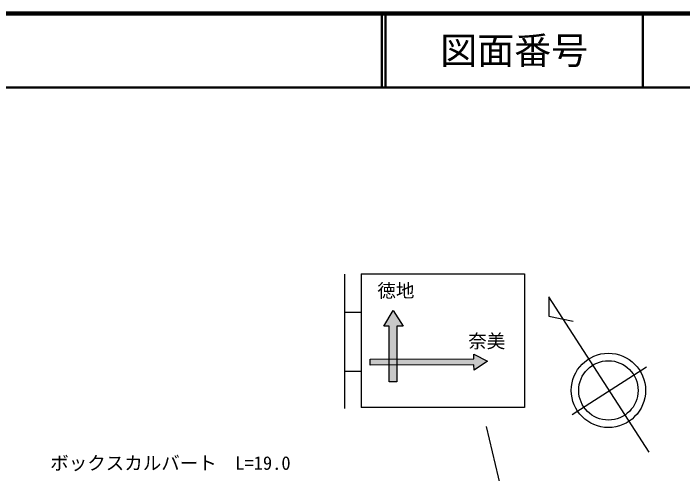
# Model space of a CAD drawing. Units: millimetres, scale not verified. Extents: x 40000 to 680000, y 20000 to 380000.
# Drawn here: x 458932 to 549384, y 317859 to 380000 of the extents above; entities that cross this region are included whole.
import ezdxf
from ezdxf.enums import TextEntityAlignment as Align

# ---------------------------------------------------------------- set-up
doc = ezdxf.new("R2010")
doc.units = ezdxf.units.MM
doc.header["$LTSCALE"] = 1000
for name, color, linetype, lineweight in [('M-BGD', 7, 'Continuous', 25), ('M-STR-HTXT', 7, 'Continuous', 13), ('M-STR-STRC', 7, 'Continuous', 25), ('M-TTL', 2, 'Continuous', 140), ('M-TTL-LINE', 7, 'Continuous', 50)]:
    doc.layers.add(name, color=color, linetype=linetype, lineweight=lineweight)
doc.layers.add('M-TTL-TXT', color=7, linetype='Continuous')
doc.styles.add('ＭＳ ゴシック', font='')
doc.styles.get('ＭＳ ゴシック').set_extended_font_data('MS Gothic')

msp = doc.modelspace()

# ---------------------------------------------------------------- hatches: boundary and pattern name
at = {"layer": 'M-STR-STRC'}
for points in [[(509700, 337760), (508993, 337775), (510269, 339881), (511633, 337779), (510740, 337783), (510744, 330268), (509708, 330268)], [(521179, 333351), (521181, 334007), (523029, 333026), (521190, 331829), (521182, 332527), (507151, 332492), (507151, 333321)]]:
    msp.add_hatch(color=256, dxfattribs=at).paths.add_polyline_path(points)

# ---------------------------------------------------------------- linework, layer by layer
at = {"layer": 'M-BGD'}
for p, q in [((544886, 320734), (531320, 341732)), ((531322, 339133), (534609, 338461)), ((534466, 325844), (544522, 332297))]:
    msp.add_line(p, q, dxfattribs=at)
for radius in [5016, 4013]:
    msp.add_circle((539356, 329095), radius, dxfattribs=at)
at = {"layer": 'M-STR-STRC'}
for p, q in [((503680, 344780), (503680, 326646)), ((505954, 344856), (505954, 326789)), ((531320, 341732), (531322, 339133)), ((503680, 339665), (505954, 339665)), ((503680, 331694), (505954, 331694)), ((531317, 288846), (522878, 324216))]:
    msp.add_line(p, q, dxfattribs=at)
msp.add_lwpolyline([(505954, 344856), (528014, 344856), (528014, 326789), (505954, 326789)], dxfattribs=at)
for points in [[(509700, 337760), (508993, 337775), (510269, 339881), (511633, 337779), (510740, 337783), (510744, 330268), (509708, 330268)], [(521179, 333351), (521181, 334007), (523029, 333026), (521190, 331829), (521182, 332527), (507151, 332492), (507151, 333321)]]:
    msp.add_lwpolyline(points, close=True, dxfattribs=at)
at = {"layer": 'M-TTL'}
msp.add_line((680000, 380000), (40000, 380000), dxfattribs=at)
at = {"layer": 'M-TTL-LINE'}
for p, q in [((508747, 380000), (508747, 370000)), ((509247, 380000), (509247, 370000)), ((543997, 380000), (543997, 370000)), ((40000, 370000), (680000, 370000))]:
    msp.add_line(p, q, dxfattribs=at)

# ---------------------------------------------------------------- texts
at = {"layer": 'M-STR-HTXT', "style": 'ＭＳ ゴシック'}
msp.add_text('ボックスカルバート\u3000L=19.0', height=1833, dxfattribs=at).set_placement((480158, 319286), align=Align.MIDDLE_CENTER)
at = {"layer": 'M-STR-STRC', "style": 'ＭＳ ゴシック'}
for s, p in [('徳地', (510632, 341102)), ('奈美', (522915, 334282))]:
    msp.add_text(s, height=1833, dxfattribs=at).set_placement(p, align=Align.BOTTOM_CENTER)
at = {"layer": 'M-TTL-TXT', "style": 'ＭＳ ゴシック'}
msp.add_text('図面番号', height=3666, dxfattribs=at).set_placement((526622, 375000), align=Align.MIDDLE_CENTER)

doc.saveas('drawing.dxf')
